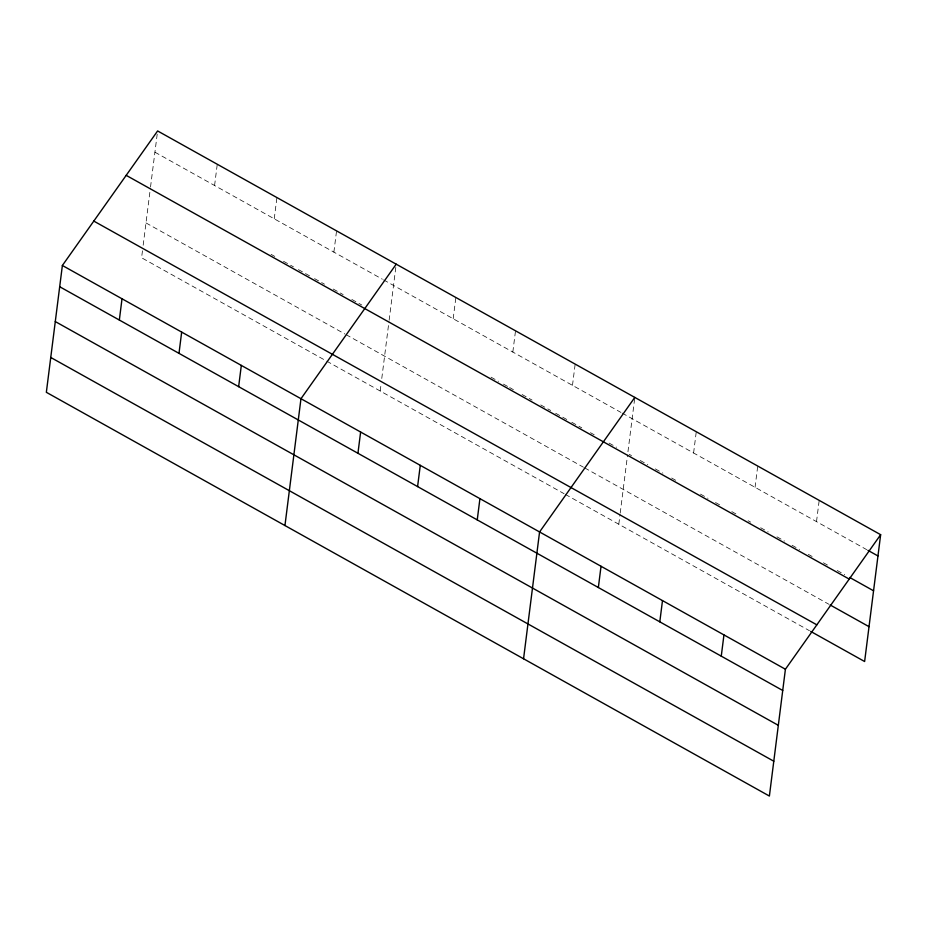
<?xml version="1.0" encoding="UTF-8"?>
<svg xmlns="http://www.w3.org/2000/svg" width="927" height="927" viewBox="0 0 927 927"><rect width="100%" height="100%" fill="white"/><g stroke="black" fill="none" stroke-linecap="round" stroke-linejoin="round"><path stroke-width="0.7" stroke-dasharray="4.63 3.48" d="M142.468 250.8L141.588 257.764L325.516 360.476M143.175 245.226L150.348 188.471M150.522 187.034L157.428 132.364M214.577 185.504L217.266 164.253M274.23 218.818L276.918 197.567M333.882 252.121L336.559 230.869M380.197 391.009L381.078 384.033M381.773 378.459L388.946 321.704M389.131 320.267L396.038 265.597M453.176 318.737L455.864 297.497M512.828 352.051L515.516 330.8M572.48 385.354L575.169 364.114M618.796 524.242L620.024 514.485M620.209 513.095L627.556 454.948M634.636 398.842L627.73 453.512L631.496 455.609M693.593 452.99L696.27 431.739M755.053 487.301L757.73 466.061M816.513 521.623L819.19 500.383M154.925 152.19L382.341 279.189M383.593 279.884L620.951 412.422M622.191 413.118L866.675 549.641M271.066 254.346L274.798 256.431M283.5 261.287L293.442 266.837M298.413 269.618L309.595 275.864M314.566 278.633L324.508 284.183M333.21 289.039L343.152 294.601M351.843 299.456L361.785 305.006M491.032 377.173L498.494 381.333M503.465 384.114L508.425 386.895M509.676 387.579L513.396 389.664M522.098 394.52L532.04 400.07M540.742 404.937L550.684 410.487M555.655 413.257L568.077 420.198M571.808 422.283L581.75 427.834M590.453 432.689L594.184 434.775M609.085 443.094L616.548 447.266M640.279 460.51L647.799 464.717M655.319 468.911L662.851 473.118M671.635 478.019L676.652 480.823M700.476 494.126L708.008 498.332M715.528 502.538L720.546 505.331M731.832 511.634L736.849 514.439M748.135 520.742L750.65 522.144M760.685 527.753L768.205 531.947M776.988 536.849L784.509 541.055M792.04 545.261L799.561 549.456M808.344 554.358L812.11 556.467M823.396 562.77L828.414 565.574M837.197 570.476L844.717 574.67M145.991 222.932L344.832 333.963M346.072 334.659L583.431 467.196M584.67 467.892L828.889 604.265M326.756 361.171L564.114 493.709M565.354 494.404L809.445 630.696"/><path stroke-width="1.39" d="M62.376 265.481L46.35 392.306L769.387 796.05L785.412 669.236L880.65 534.694L157.613 130.95L62.376 265.481L785.412 669.236M119.34 320.035L122.016 298.795M178.992 353.349L181.669 332.098M238.645 386.652L241.321 365.412M284.948 525.539L300.974 398.714L396.211 264.183M357.938 453.28L360.626 432.028M417.59 486.582L420.279 465.342M477.243 519.896L479.931 498.645M523.558 658.773L539.572 531.959L634.821 397.416M598.355 587.521L601.032 566.27M659.804 621.843L662.492 600.592M721.264 656.154L723.952 634.914M880.65 534.694L864.624 661.519L810.696 631.403M867.927 550.337L877.962 555.945M849.735 577.475L873.57 590.789M126.188 175.342L849.225 579.097M830.152 604.972L869.028 626.675M93.801 221.09L816.838 624.833M59.687 286.733L782.724 690.476M55.284 321.565L778.321 725.32M50.753 357.463L773.79 761.218"/></g></svg>
